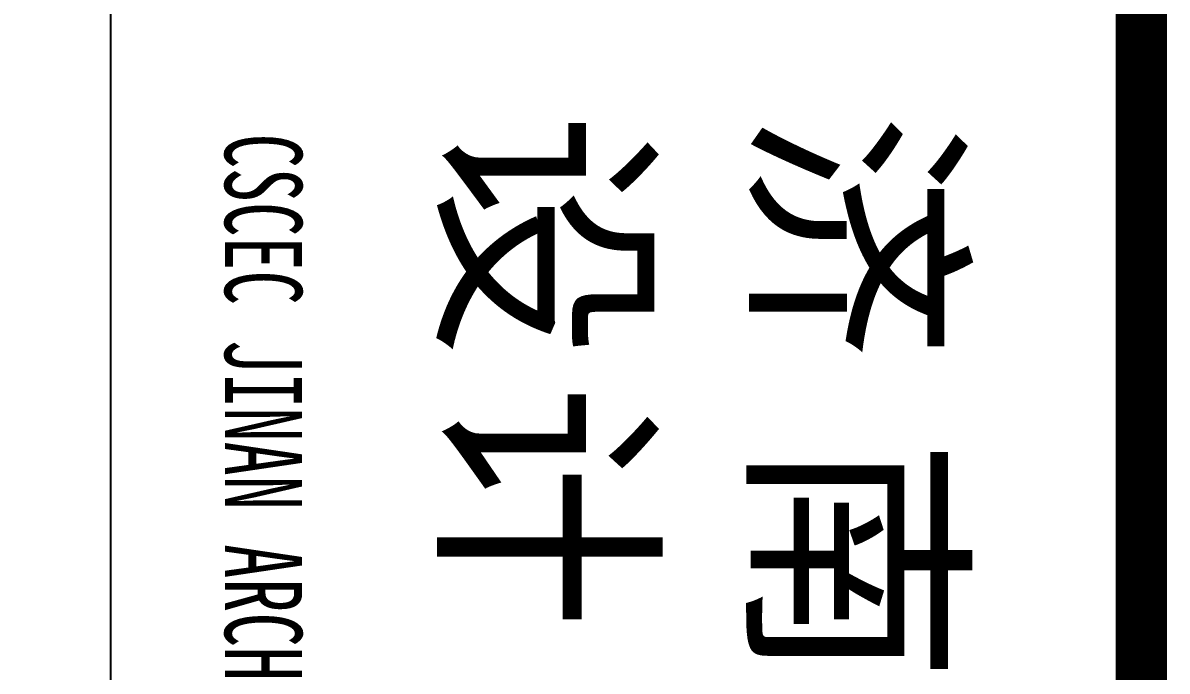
# Model space of a CAD drawing. Extents: x 196430 to 818205, y 904526 to 1974626.
# Drawn here: x 696300 to 699630, y 1657071 to 1658956 of the extents above; entities that cross this region are included whole.
import ezdxf
from ezdxf.enums import TextEntityAlignment as Align

# ---------------------------------------------------------------- set-up
doc = ezdxf.new("R2010")
doc.units = 0
doc.header["$LTSCALE"] = 1000
doc.header["$MEASUREMENT"] = 0
doc.layers.add('FRAME', color=7, linetype='Continuous')
doc.styles.add('FRAME-1', font='simhei.ttf')
doc.styles.add('FRAME-2', font='', dxfattribs={"height": 3000})
doc.styles.get('FRAME-2').set_extended_font_data('楷体_GB2312')

# ---------------------------------------------------------------- blocks, each defined once
blk = doc.blocks.new('A0')
at = {"layer": 'FRAME'}
for p, q in [((437428, 459754), (437428, 418054)), ((440428, 459754), (440428, 418054))]:
    blk.add_line(p, q, dxfattribs=at)
at = {"layer": 'FRAME', "const_width": 150}
blk.add_lwpolyline([(434428, 459754), (440428, 459754), (440428, 418054)], dxfattribs=at)
at = {"layer": 'FRAME', "style": 'FRAME-1'}
for s, p in [('济', (439335, 456966.2)), ('设', (438435, 456966.2)), ('计', (438435, 456178.7)), ('南', (439335, 456021.2))]:
    blk.add_text(s, height=525, rotation=270, dxfattribs=at).set_placement(p, align=Align.CENTER)
at = {"layer": 'FRAME', "style": 'FRAME-2', "width": 0.65}
blk.add_text('CSCEC JINAN ARCHITECTURAL DESIGN INSTITUTE CO.,LTD.', height=225, rotation=270, dxfattribs=at).set_placement((437760.4, 457262.2))

msp = doc.modelspace()

# ---------------------------------------------------------------- block references
at = {"layer": 'FRAME'}
msp.add_blockref('A0', (259127.3, 1201371.8), dxfattribs=at)

doc.saveas('drawing.dxf')
